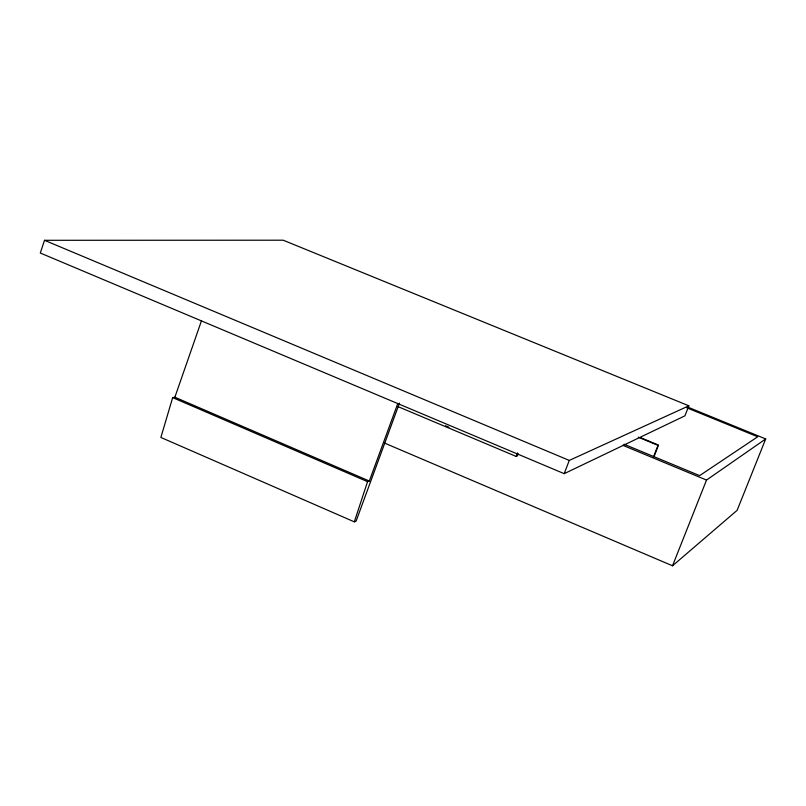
<?xml version="1.0" encoding="UTF-8"?>
<svg xmlns="http://www.w3.org/2000/svg" width="806" height="806" viewBox="0 0 806 806"><rect width="100%" height="100%" fill="white"/><g stroke="black" fill="none" stroke-linecap="round" stroke-linejoin="round"><path stroke-width="1.21" d="M397.801 403.484L369.319 481.041L174.872 397.217L172.675 397.61L160.878 437.446L354.318 521.845L356.091 521.129L399.474 403.081M354.318 521.845L367.566 481.656L369.319 481.041M44.521 240.299L40.3 253.024L564.2 473.666L684.929 415.825L688.858 405.821L283.208 240.208L44.521 240.299L569.278 460.428L688.858 405.821M174.872 397.217L201.45 320.828M397.862 406.556L516.203 456.438L517.543 452.912M564.2 473.666L569.278 460.428M653.505 456.861L657.998 445.365L638.271 437.205M654.492 455.42L658.079 446.232M384.422 443.028L672.516 565.792L706.519 480.064L765.7 438.948L687.629 407.06M765.7 438.948L737.117 510.339L672.516 565.792M518.177 453.748L517.25 456.015L516.203 456.438M686.903 407.836L757.721 436.771L699.618 475.621L624.096 444.257M641.143 437.89L658.532 445.083M622.877 445.325L706.519 480.064M445.446 425.759L448.912 427.22M172.675 397.61L367.566 481.656"/></g></svg>
